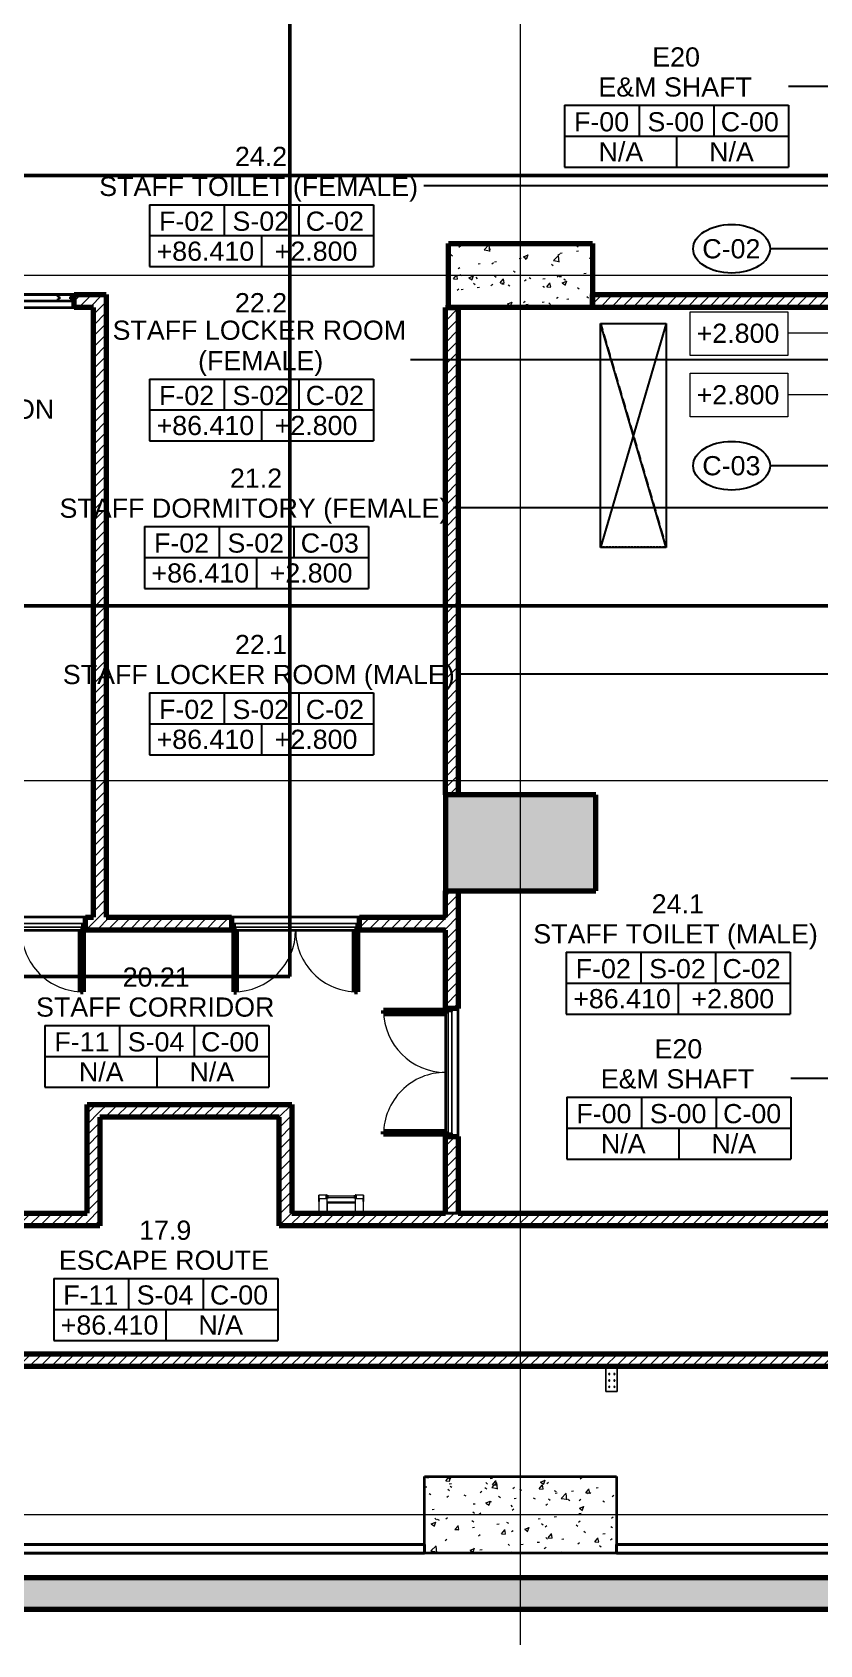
# Model space of a CAD drawing. Header units: millimetres. Extents: x -920222 to -841623, y -18676 to 21298.
# Drawn here: x -889113 to -876808, y -17825 to 7380 of the extents above; entities that cross this region are included whole.
import ezdxf

# ---------------------------------------------------------------- set-up
doc = ezdxf.new("R2010")
doc.units = ezdxf.units.MM
doc.linetypes.add('DPA_Grid _ Level 100', pattern=[10, 5.5, -1.6, 1.3, -1.6])
doc.linetypes.add('DPA_Overhead 100', pattern=[2.75, 1.75, -1])
for name, color, linetype, lineweight in [('_ _ A-DETL-OPENING', 1, 'Continuous', 25), ('A-COLS', 5, 'Continuous', 70), ('A-COLS-E', 1, 'Continuous', 35), ('A-DETL', 1, 'Continuous', 70), ('A-DETL-GENF', 2, 'Continuous', 35), ('A-DOOR', 3, 'Continuous', 70), ('A-DOOR-E', 2, 'Continuous', 25), ('A-DOOR-FRAM', 3, 'Continuous', 25), ('A-FLOR-E', 2, 'Continuous', 35), ('A-FLOR-OVHD', 2, 'DPA_Overhead 100', 25), ('A-GENM', 1, 'Continuous', 9), ('A-ROOM-IDEN', 3, 'Continuous', 25), ('A-ROOM-LINE', 3, 'Continuous', 25), ('A-WALL', 5, 'Continuous', 35), ('A-WALL-PATT', 1, 'Continuous', 35), ('G-ANNO-SECL', 3, 'Continuous', 9), ('G-ANNO-TEXT', 3, 'Continuous', 9), ('S-FNDN', 2, 'Continuous', 35), ('S-GRID', 251, 'Continuous', 9), ('WALL-E', 2, 'Continuous', 35)]:
    doc.layers.add(name, color=color, linetype=linetype, lineweight=lineweight)
doc.styles.add('Arial_2', font='arial.ttf', dxfattribs={"height": 300})
pattern_1 = [(50, (0, 0), (728.7365, -63.75582), [76.2, -838.2]), (355, (0, 0), (-140.9716, 764.2276), [60.96, -670.56]), (100.451, (60.7, -5.3), (587.77, 700.46675), [64.76, -712.36]), (46.184, (0, 203.2), (1084.3162, -168.171), [114.3, -1257.3]), (96.636, (90.4, 189.2), (949.6099, 989.7098), [97.14, -1068.54]), (351.184, (0, 203.2), (949.6206, 989.7012), [91.44, -1005.84]), (21, (101.6, 152.4), (606.45787, -409.06057), [76.2, -838.2]), (326, (101.6, 152.4), (247.20834, 736.7529), [60.96, -670.56]), (71.451, (152.14, 118.3), (853.66825, 327.68547), [64.76, -712.36]), (37.5, (0, 0), (12.35469, 338.22012), [33.528, -628.904, 33.528, -647.192, -673.1]), (37.5, (0, 0), (12.35469, 338.22012), [-1343.152, 33.528, -639.572]), (7.5, (0, 0), (267.27887, 400.72213), [33.528, -354.584, 33.528, -613.664, -256.54]), (7.5, (0, 0), (267.27887, 400.72213), [-1035.304, 33.528, -223.012]), (327.5, (-226.57, 0), (542.36333, -22.915345), [33.528, -220.472, 33.528, -758.952, -1051.56]), (327.5, (-226.57, 0), (542.36333, -22.915345), [-1046.48, 33.528, -1018.032]), (317.5, (-328.17, 0), (592.51696, 101.7071), [33.528, -296.672, 33.528, -492.76, -746.76]), (317.5, (-328.17, 0), (592.51696, 101.7071), [-856.488, 33.528, -713.232])]
pattern_2 = [(45, (0, 0), (-84.852814, 84.852814), [])]

# ---------------------------------------------------------------- blocks, each defined once
blk = doc.blocks.new('DPA_GM-Cat Ladder - H3000-14108678-4250-01 ENLARGED CONCOURSE LEVEL - REFLECTED CEILING PLAN - SHEET 1')
at = {"layer": 'A-GENM'}
for p, q in [((-225, 255), (-225, 355)), ((-225, 355), (-225, 305)), ((-100, 355), (-225, 355)), ((-225, 305), (-225, 255)), ((-225, 305), (-100, 305)), ((-225, 255), (-225, 75)), ((-220, 306), (-220, 255)), ((-220, 255), (-220, 305)), ((-220, 75), (-220, 255)), ((-100, 355), (-100, 305)), ((-100, 305), (-100, 355)), ((-95, 355), (-100, 355)), ((-100, 305), (-95, 305)), ((-95, 305), (-100, 305)), ((-100, 305), (-100, 80)), ((-95, 355), (-95, 305)), ((-95, 347), (345, 347)), ((-95, 313), (-95, 347)), ((-95, 347), (-95, 313)), ((-95, 347), (345, 347)), ((-95, 313), (-95, 347)), ((-95, 347), (-95, 313)), ((-95, 347), (345, 347)), ((-95, 313), (-95, 347)), ((-95, 347), (-95, 313)), ((345, 312), (-95, 312)), ((345, 312), (-95, 312)), ((345, 312), (-95, 312)), ((-95, 75), (-95, 305)), ((350, 355), (345, 355)), ((345, 305), (345, 355)), ((345, 313), (345, 347)), ((345, 347), (345, 313)), ((345, 313), (345, 347)), ((345, 347), (345, 313)), ((345, 313), (345, 347)), ((345, 347), (345, 313)), ((345, 305), (350, 305)), ((350, 305), (345, 305)), ((345, 305), (345, 75)), ((350, 305), (350, 355)), ((475, 355), (350, 355)), ((350, 355), (350, 305)), ((350, 305), (475, 305)), ((350, 80), (350, 305)), ((470, 255), (470, 306)), ((470, 305), (470, 255)), ((470, 255), (470, 75)), ((475, 305), (475, 355)), ((475, 355), (475, 255)), ((475, 255), (475, 305)), ((475, 75), (475, 255)), ((-198, 75), (-248, 75)), ((-148, 80), (-148, 75)), ((-100, 80), (-148, 80)), ((-95, 75), (-148, 75)), ((-95, 75), (-95, 250)), ((-95, 250), (345, 250)), ((-95, 230), (-95, 75)), ((345, 230), (-95, 230)), ((345, 75), (-95, 75)), ((345, 75), (-95, 75)), ((345, 250), (345, 75)), ((345, 230), (345, 75)), ((397, 75), (345, 75)), ((397, 80), (350, 80)), ((397, 75), (397, 80)), ((497, 75), (447, 75))]:
    blk.add_line(p, q, dxfattribs=at)
at = {"layer": 'A-GENM', "lineweight": 35}
for p, q in [((-100, 355), (-95, 355)), ((-100, 305), (-100, 355)), ((-95, 305), (-100, 305)), ((-95, 355), (-95, 305)), ((345, 355), (350, 355)), ((345, 305), (345, 355)), ((350, 305), (345, 305)), ((350, 355), (350, 305))]:
    blk.add_line(p, q, dxfattribs=at)
blk = doc.blocks.new('DPA_DR-DB-SW - D28_2000x2550 mm-12778001-4250-01 ENLARGED CONCOURSE LEVEL - REFLECTED CEILING PLAN - SHEET 1')
at = {"layer": 'A-DOOR'}
for p, q in [((-965, 1071.35), (-922, 1071.35)), ((-965, 106.35), (-965, 1071.35)), ((-922, 1071.35), (-922, 106.35)), ((922, 1071.35), (922, 106.35)), ((965, 1071.35), (922, 1071.35)), ((965, 106.35), (965, 1071.35)), ((-922, 106.35), (-965, 106.35)), ((922, 106.35), (965, 106.35))]:
    blk.add_line(p, q, dxfattribs=at)
at = {"layer": 'A-DOOR-E', "lineweight": 9}
for centre, start, end in [((-965, 106.35), 360, 90), ((965, 106.35), 90, 180)]:
    blk.add_arc(centre, 965, start, end, dxfattribs=at)
at = {"layer": 'A-DOOR-FRAM'}
for p, q in [((-1000, 106.35), (-965, 106.35)), ((-1000, 6.35), (-1000, 106.35)), ((-950, 6.35), (-1000, 6.35)), ((-965, 106.35), (-965, 63.35)), ((-965, 63.35), (-950, 63.35)), ((-950, 63.35), (-950, 6.35)), ((950, 6.35), (950, 63.35)), ((950, 63.35), (965, 63.35)), ((1000, 6.35), (950, 6.35)), ((965, 63.35), (965, 106.35)), ((965, 106.35), (1000, 106.35)), ((1000, 106.35), (1000, 6.35))]:
    blk.add_line(p, q, dxfattribs=at)
at = {"layer": 'A-DOOR-FRAM', "lineweight": 9}
for p, q in [((-1000, 106.35), (1000, 106.35)), ((-1000, 6.35), (-1000, 106.35)), ((1000, 6.35), (-1000, 6.35)), ((965, 106.35), (-965, 106.35)), ((-965, 106.35), (-965, 63.35)), ((-965, 63.35), (965, 63.35)), ((950, 63.35), (-950, 63.35)), ((-950, 63.35), (-950, 6.35)), ((-950, 6.35), (950, 6.35)), ((950, 6.35), (950, 63.35)), ((965, 63.35), (965, 106.35)), ((1000, 106.35), (1000, 6.35))]:
    blk.add_line(p, q, dxfattribs=at)
blk = doc.blocks.new('A33 - _Wall_ Access Panel 3000 x 3000-18927020-4250-01 ENLARGED CONCOURSE LEVEL - REFLECTED CEILING PLAN - SHEET 1')
at = {"layer": 'A-DOOR', "lineweight": 35}
for p, q in [((-572, 0), (-372, 0)), ((-572, -35), (-572, 0)), ((-372, 0), (-372, -35)), ((372, 0), (572, 0)), ((372, -35), (372, 0)), ((572, 0), (572, -35)), ((-1450, 0), (-1250, 0)), ((-1450, -35), (-1450, 0)), ((-1435, -35), (-1450, -35)), ((-1450, -100), (-1450, -65)), ((-1450, -65), (-1435, -65)), ((-1250, -100), (-1450, -100)), ((-1435, -65), (-1435, -35)), ((-1250, -35), (-1265, -35)), ((-1265, -35), (-1265, -65)), ((-1265, -35), (-1250, -35)), ((-1265, -65), (-1265, -35)), ((-1265, -65), (-1250, -65)), ((-1250, -65), (-1265, -65)), ((-1250, 0), (-1250, -35)), ((-1250, -35), (-1250, 0)), ((-1250, 0), (-572, 0)), ((-1250, -65), (-1250, -100)), ((-1250, -100), (-1250, -65)), ((-572, -100), (-1250, -100)), ((-572, 0), (-572, -35)), ((-557, -35), (-572, -35)), ((-572, -35), (-557, -35)), ((-572, -100), (-572, -65)), ((-572, -65), (-557, -65)), ((-557, -65), (-572, -65)), ((-572, -65), (-572, -100)), ((-372, -100), (-572, -100)), ((-557, -65), (-557, -35)), ((-557, -35), (-557, -65)), ((-372, -35), (-387, -35)), ((-387, -35), (-387, -65)), ((-387, -35), (-372, -35)), ((-387, -65), (-387, -35)), ((-387, -65), (-372, -65)), ((-372, -65), (-387, -65)), ((-372, -35), (-372, 0)), ((-372, 0), (372, 0)), ((-372, -65), (-372, -100)), ((-372, -100), (-372, -65)), ((372, -100), (-372, -100)), ((372, 0), (372, -35)), ((387, -35), (372, -35)), ((372, -35), (387, -35)), ((372, -100), (372, -65)), ((372, -65), (387, -65)), ((387, -65), (372, -65)), ((372, -65), (372, -100)), ((572, -100), (372, -100)), ((387, -65), (387, -35)), ((387, -35), (387, -65)), ((572, -35), (557, -35)), ((557, -35), (557, -65)), ((557, -35), (572, -35)), ((557, -65), (557, -35)), ((557, -65), (572, -65)), ((572, -65), (557, -65)), ((572, -35), (572, 0)), ((572, 0), (1250, 0)), ((572, -65), (572, -100)), ((572, -100), (572, -65)), ((1250, -100), (572, -100)), ((1250, 0), (1450, 0)), ((1250, -35), (1250, 0)), ((1250, 0), (1250, -35)), ((1265, -35), (1250, -35)), ((1250, -35), (1265, -35)), ((1250, -100), (1250, -65)), ((1250, -65), (1265, -65)), ((1265, -65), (1250, -65)), ((1250, -65), (1250, -100)), ((1450, -100), (1250, -100)), ((1265, -65), (1265, -35)), ((1265, -35), (1265, -65)), ((1450, -35), (1435, -35)), ((1435, -35), (1435, -65)), ((1435, -65), (1450, -65)), ((1450, 0), (1450, -35)), ((1450, -65), (1450, -100))]:
    blk.add_line(p, q, dxfattribs=at)
at = {"layer": 'A-DOOR-E'}
for p, q in [((-372, 0), (-572, 0)), ((-572, 0), (-572, -35)), ((-372, -35), (-372, 0)), ((372, 0), (372, -35)), ((572, 0), (372, 0)), ((572, -35), (572, 0)), ((-1250, 0), (-1450, 0)), ((-1450, 0), (-1450, -35)), ((-1450, -35), (-1435, -35)), ((-1435, -65), (-1450, -65)), ((-1450, -65), (-1450, -100)), ((-1450, -100), (-1250, -100)), ((-1435, -35), (-1435, -65)), ((-1265, -65), (-1265, -35)), ((-1265, -35), (-1250, -35)), ((-1250, -35), (-1265, -35)), ((-1265, -35), (-1265, -65)), ((-1265, -65), (-1265, -35)), ((-1265, -35), (-1250, -35)), ((-1250, -35), (-1265, -35)), ((-1265, -35), (-1265, -65)), ((-1265, -65), (-1265, -35)), ((-1265, -35), (-1250, -35)), ((-1265, -65), (-1265, -35)), ((-1265, -35), (-1250, -35)), ((-1265, -35), (-1250, -35)), ((-1265, -65), (-1265, -35)), ((-1250, -35), (-1265, -35)), ((-1265, -35), (-1265, -65)), ((-1250, -65), (-1265, -65)), ((-1265, -65), (-1250, -65)), ((-1250, -65), (-1265, -65)), ((-1265, -65), (-1250, -65)), ((-1250, -65), (-1265, -65)), ((-1250, -65), (-1265, -65)), ((-1250, -65), (-1265, -65)), ((-1265, -65), (-1250, -65)), ((-1250, -35), (-1250, 0)), ((-572, 0), (-1250, 0)), ((-1250, 0), (-1250, -35)), ((-1250, -35), (-1250, 0)), ((-1250, 0), (-572, 0)), ((-572, 0), (-1250, 0)), ((-1250, 0), (-1250, -35)), ((-1250, -35), (-1250, 0)), ((-1250, 0), (-572, 0)), ((-1250, -35), (-1250, 0)), ((-1250, 0), (-572, 0)), ((-1250, 0), (-572, 0)), ((-1250, -35), (-1250, 0)), ((-572, 0), (-1250, 0)), ((-1250, 0), (-1250, -35)), ((-1250, -100), (-1250, -65)), ((-1250, -65), (-1250, -100)), ((-1250, -100), (-1250, -65)), ((-1250, -65), (-1250, -100)), ((-1250, -100), (-1250, -65)), ((-1250, -100), (-1250, -65)), ((-1250, -100), (-1250, -65)), ((-1250, -65), (-1250, -100)), ((-1250, -100), (-572, -100)), ((-572, -100), (-1250, -100)), ((-1250, -100), (-572, -100)), ((-572, -100), (-1250, -100)), ((-572, -100), (-1250, -100)), ((-572, -100), (-1250, -100)), ((-1250, -100), (-572, -100)), ((-572, -35), (-572, 0)), ((-572, 0), (-572, -35)), ((-572, -35), (-572, 0)), ((-572, 0), (-572, -35)), ((-572, 0), (-572, -35)), ((-572, 0), (-572, -35)), ((-572, -35), (-572, 0)), ((-572, -35), (-557, -35)), ((-557, -35), (-572, -35)), ((-572, -35), (-557, -35)), ((-557, -35), (-572, -35)), ((-572, -35), (-557, -35)), ((-572, -35), (-557, -35)), ((-572, -35), (-557, -35)), ((-557, -35), (-572, -35)), ((-557, -65), (-572, -65)), ((-572, -65), (-572, -100)), ((-572, -100), (-572, -65)), ((-572, -65), (-557, -65)), ((-557, -65), (-572, -65)), ((-572, -65), (-572, -100)), ((-572, -100), (-572, -65)), ((-572, -65), (-557, -65)), ((-557, -65), (-572, -65)), ((-572, -65), (-572, -100)), ((-557, -65), (-572, -65)), ((-572, -65), (-572, -100)), ((-572, -65), (-572, -100)), ((-557, -65), (-572, -65)), ((-572, -100), (-572, -65)), ((-572, -65), (-557, -65)), ((-572, -100), (-372, -100)), ((-557, -35), (-557, -65)), ((-557, -65), (-557, -35)), ((-557, -35), (-557, -65)), ((-557, -65), (-557, -35)), ((-557, -35), (-557, -65)), ((-557, -35), (-557, -65)), ((-557, -35), (-557, -65)), ((-557, -65), (-557, -35)), ((-387, -65), (-387, -35)), ((-387, -35), (-372, -35)), ((-372, -35), (-387, -35)), ((-387, -35), (-387, -65)), ((-387, -65), (-387, -35)), ((-387, -35), (-372, -35)), ((-372, -35), (-387, -35)), ((-387, -35), (-387, -65)), ((-387, -65), (-387, -35)), ((-387, -35), (-372, -35)), ((-387, -65), (-387, -35)), ((-387, -35), (-372, -35)), ((-387, -35), (-372, -35)), ((-387, -65), (-387, -35)), ((-372, -35), (-387, -35)), ((-387, -35), (-387, -65)), ((-372, -65), (-387, -65)), ((-387, -65), (-372, -65)), ((-372, -65), (-387, -65)), ((-387, -65), (-372, -65)), ((-372, -65), (-387, -65)), ((-372, -65), (-387, -65)), ((-372, -65), (-387, -65)), ((-387, -65), (-372, -65)), ((372, 0), (-372, 0)), ((-372, 0), (-372, -35)), ((-372, -35), (-372, 0)), ((-372, 0), (372, 0)), ((372, 0), (-372, 0)), ((-372, 0), (-372, -35)), ((-372, -35), (-372, 0)), ((-372, 0), (372, 0)), ((-372, -35), (-372, 0)), ((-372, 0), (372, 0)), ((-372, 0), (372, 0)), ((-372, -35), (-372, 0)), ((372, 0), (-372, 0)), ((-372, 0), (-372, -35)), ((-372, -100), (-372, -65)), ((-372, -65), (-372, -100)), ((-372, -100), (-372, -65)), ((-372, -65), (-372, -100)), ((-372, -100), (-372, -65)), ((-372, -100), (-372, -65)), ((-372, -100), (-372, -65)), ((-372, -65), (-372, -100)), ((-372, -100), (372, -100)), ((372, -100), (-372, -100)), ((-372, -100), (372, -100)), ((372, -100), (-372, -100)), ((372, -100), (-372, -100)), ((372, -100), (-372, -100)), ((-372, -100), (372, -100)), ((372, -35), (372, 0)), ((372, 0), (372, -35)), ((372, -35), (372, 0)), ((372, 0), (372, -35)), ((372, 0), (372, -35)), ((372, 0), (372, -35)), ((372, -35), (372, 0)), ((372, -35), (387, -35)), ((387, -35), (372, -35)), ((372, -35), (387, -35)), ((387, -35), (372, -35)), ((372, -35), (387, -35)), ((372, -35), (387, -35)), ((372, -35), (387, -35)), ((387, -35), (372, -35)), ((387, -65), (372, -65)), ((372, -65), (372, -100)), ((372, -100), (372, -65)), ((372, -65), (387, -65)), ((387, -65), (372, -65)), ((372, -65), (372, -100)), ((372, -100), (372, -65)), ((372, -65), (387, -65)), ((387, -65), (372, -65)), ((372, -65), (372, -100)), ((387, -65), (372, -65)), ((372, -65), (372, -100)), ((372, -65), (372, -100)), ((387, -65), (372, -65)), ((372, -100), (372, -65)), ((372, -65), (387, -65)), ((372, -100), (572, -100)), ((387, -35), (387, -65)), ((387, -65), (387, -35)), ((387, -35), (387, -65)), ((387, -65), (387, -35)), ((387, -35), (387, -65)), ((387, -35), (387, -65)), ((387, -35), (387, -65)), ((387, -65), (387, -35)), ((557, -65), (557, -35)), ((557, -35), (572, -35)), ((572, -35), (557, -35)), ((557, -35), (557, -65)), ((557, -65), (557, -35)), ((557, -35), (572, -35)), ((572, -35), (557, -35)), ((557, -35), (557, -65)), ((557, -65), (557, -35)), ((557, -35), (572, -35)), ((557, -65), (557, -35)), ((557, -35), (572, -35)), ((557, -35), (572, -35)), ((557, -65), (557, -35)), ((572, -35), (557, -35)), ((557, -35), (557, -65)), ((572, -65), (557, -65)), ((557, -65), (572, -65)), ((572, -65), (557, -65)), ((557, -65), (572, -65)), ((572, -65), (557, -65)), ((572, -65), (557, -65)), ((572, -65), (557, -65)), ((557, -65), (572, -65)), ((1250, 0), (572, 0)), ((572, 0), (572, -35)), ((572, -35), (572, 0)), ((572, 0), (1250, 0)), ((1250, 0), (572, 0)), ((572, 0), (572, -35)), ((572, -35), (572, 0)), ((572, 0), (1250, 0)), ((572, -35), (572, 0)), ((572, 0), (1250, 0)), ((572, 0), (1250, 0)), ((572, -35), (572, 0)), ((1250, 0), (572, 0)), ((572, 0), (572, -35)), ((572, -100), (572, -65)), ((572, -65), (572, -100)), ((572, -100), (572, -65)), ((572, -65), (572, -100)), ((572, -100), (572, -65)), ((572, -100), (572, -65)), ((572, -100), (572, -65)), ((572, -65), (572, -100)), ((572, -100), (1250, -100)), ((1250, -100), (572, -100)), ((572, -100), (1250, -100)), ((1250, -100), (572, -100)), ((1250, -100), (572, -100)), ((1250, -100), (572, -100)), ((572, -100), (1250, -100)), ((1450, 0), (1250, 0)), ((1250, 0), (1250, -35)), ((1250, -35), (1250, 0)), ((1250, 0), (1250, -35)), ((1250, -35), (1250, 0)), ((1250, 0), (1250, -35)), ((1250, 0), (1250, -35)), ((1250, 0), (1250, -35)), ((1250, -35), (1250, 0)), ((1250, -35), (1265, -35)), ((1265, -35), (1250, -35)), ((1250, -35), (1265, -35)), ((1265, -35), (1250, -35)), ((1250, -35), (1265, -35)), ((1250, -35), (1265, -35)), ((1250, -35), (1265, -35)), ((1265, -35), (1250, -35)), ((1265, -65), (1250, -65)), ((1250, -65), (1250, -100)), ((1250, -100), (1250, -65)), ((1250, -65), (1265, -65)), ((1265, -65), (1250, -65)), ((1250, -65), (1250, -100)), ((1250, -100), (1250, -65)), ((1250, -65), (1265, -65)), ((1265, -65), (1250, -65)), ((1250, -65), (1250, -100)), ((1265, -65), (1250, -65)), ((1250, -65), (1250, -100)), ((1250, -65), (1250, -100)), ((1265, -65), (1250, -65)), ((1250, -100), (1250, -65)), ((1250, -65), (1265, -65)), ((1250, -100), (1450, -100)), ((1265, -35), (1265, -65)), ((1265, -65), (1265, -35)), ((1265, -35), (1265, -65)), ((1265, -65), (1265, -35)), ((1265, -35), (1265, -65)), ((1265, -35), (1265, -65)), ((1265, -35), (1265, -65)), ((1265, -65), (1265, -35)), ((1435, -65), (1435, -35)), ((1435, -35), (1450, -35)), ((1450, -65), (1435, -65)), ((1450, -35), (1450, 0)), ((1450, -100), (1450, -65))]:
    blk.add_line(p, q, dxfattribs=at)
at = {"layer": 'A-DOOR-FRAM'}
for p, q in [((-1500, 0), (-1500, -100)), ((-1450, 0), (-1500, 0)), ((-1500, -100), (-1450, -100)), ((-1450, -35), (-1450, 0)), ((-1435, -35), (-1450, -35)), ((-1450, -65), (-1435, -65)), ((-1450, -100), (-1450, -65)), ((-1435, -65), (-1435, -35)), ((1435, -65), (1435, -35)), ((1435, -35), (1450, -35)), ((1450, -65), (1435, -65)), ((1450, 0), (1500, 0)), ((1450, -35), (1450, 0)), ((1450, -100), (1450, -65)), ((1500, -100), (1450, -100)), ((1500, 0), (1500, -100))]:
    blk.add_line(p, q, dxfattribs=at)
blk = doc.blocks.new('DRAINAGE CHANNELS_175 - 3p-17842079-4250-01 ENLARGED CONCOURSE LEVEL - REFLECTED CEILING PLAN - SHEET 1')
at = {"layer": 'A-GENM'}
for p, q in [((0, 0), (0, 175)), ((0, 175), (387, 175)), ((387, 175), (0, 175)), ((0, 175), (0, 0)), ((387, 0), (0, 0)), ((0, 0), (387, 0))]:
    blk.add_line(p, q, dxfattribs=at)
for centre, start, end in [((72, 124), 0, 180), ((72, 124), 0, 180), ((72, 124), 180, 360), ((72, 124), 180, 360), ((72, 44), 0, 180), ((72, 44), 0, 180), ((72, 44), 180, 360), ((72, 44), 180, 360), ((172, 124), 0, 180), ((172, 124), 60, 180), ((172, 124), 180, 360), ((172, 124), 180, 300), ((172, 44), 0, 180), ((172, 44), 60, 180), ((172, 44), 180, 360), ((172, 44), 180, 300), ((172, 124), 0, 53.9184), ((172, 124), 306.0816, 360), ((172, 44), 0, 53.9184), ((172, 44), 306.0816, 360), ((272, 124), 0, 180), ((272, 124), 0, 180), ((272, 124), 180, 360), ((272, 124), 180, 360), ((272, 44), 0, 180), ((272, 44), 0, 180), ((272, 44), 180, 360), ((272, 44), 180, 360), ((372, 124), 0, 180), ((372, 124), 0, 180), ((372, 124), 180, 360), ((372, 124), 180, 360), ((372, 44), 0, 180), ((372, 44), 0, 180), ((372, 44), 180, 360), ((372, 44), 180, 360)]:
    blk.add_arc(centre, 10, start, end, dxfattribs=at)
blk = doc.blocks.new('DPA_Room Tag Box _Longer_ - Standard-4486008-4250-01 ENLARGED CONCOURSE LEVEL - REFLECTED CEILING PLAN - SHEET 1')
at = {"layer": 'A-ROOM-LINE'}
for p, q in [((-17.5, -2.98), (-17.5, -12.65)), ((-17.5, -2.98), (17.5, -2.98)), ((-5.83, -2.98), (-5.83, -7.81)), ((5.83, -2.98), (5.83, -7.81)), ((17.5, -2.98), (17.5, -12.65)), ((-17.5, -7.81), (17.5, -7.81)), ((0, -7.81), (0, -12.65)), ((-17.5, -12.65), (17.5, -12.65))]:
    blk.add_line(p, q, dxfattribs=at)
blk = doc.blocks.new('DPA_Room Tag Box - Standard-4486259-4250-01 ENLARGED CONCOURSE LEVEL - REFLECTED CEILING PLAN - SHEET 1')
at = {"layer": 'A-ROOM-LINE'}
for p, q in [((-17.5, -2.94), (-17.5, -12.6)), ((-17.5, -2.94), (17.5, -2.94)), ((-5.83, -2.94), (-5.83, -7.77)), ((5.83, -2.94), (5.83, -7.77)), ((17.5, -2.94), (17.5, -12.6)), ((-17.5, -7.77), (17.5, -7.77)), ((0, -7.77), (0, -12.6)), ((-17.5, -12.6), (17.5, -12.6))]:
    blk.add_line(p, q, dxfattribs=at)
blk = doc.blocks.new('DPA_TAG Room-Ceiling - STANDARD-8527542-4250-01 ENLARGED CONCOURSE LEVEL - REFLECTED CEILING PLAN - SHEET 1')
at = {"layer": 'A-ROOM-IDEN'}
blk.add_ellipse((0, 0), major_axis=(-6, 0), ratio=0.633333, dxfattribs=at)
blk = doc.blocks.new('*U290')
at = {"layer": '_ _ A-DETL-OPENING'}
for p, q in [((24050, -4252), (24050, -752)), ((24050, -752), (25075, -752)), ((25075, -752), (24050, -4252)), ((25075, -4252), (24050, -752)), ((25075, -752), (25075, -4252)), ((25075, -4252), (24050, -4252))]:
    blk.add_line(p, q, dxfattribs=at)
at = {"layer": 'A-DETL'}
for p, q in [((23974.6, -8120), (21624.6, -8120)), ((21624.6, -8120), (21624.6, -9620)), ((23974.6, -9620), (23974.6, -8120)), ((21624.6, -9620), (23974.6, -9620))]:
    blk.add_line(p, q, dxfattribs=at)
at = {"layer": 'S-GRID', "linetype": 'DPA_Grid _ Level 100'}
for p, q in [((22800, -21404), (22800, 16818.7)), ((58127.3, 0), (-14589.5, 0)), ((58127.3, -7900), (-14589.5, -7900)), ((58127.3, -19375), (-14589.5, -19375))]:
    blk.add_line(p, q, dxfattribs=at)

msp = doc.modelspace()

# ---------------------------------------------------------------- hatches: boundary and pattern name
at = {"layer": 'A-COLS-E', "lineweight": 9}
h = msp.add_hatch(dxfattribs=at)
h.set_pattern_fill('FP_1', color=256, style=0, pattern_type=2)
h.set_pattern_definition(pattern_1)
h.paths.add_polyline_path([(-880357, 3079), (-880357, 4079), (-882607, 4079), (-882607, 3079), (-881249, 3079)])
at = {"layer": 'A-DETL-GENF', "lineweight": 9}
h = msp.add_hatch(dxfattribs=at)
h.set_pattern_fill('FP_1', color=10, style=0, pattern_type=2)
h.set_pattern_definition(pattern_1)
h.paths.add_polyline_path([(-903107, -7401), (-903107, -5901), (-907537, -5901), (-907537, -7401), (-903204, -7401)])
h.paths.add_polyline_path([(-894057, -7216), (-891708, -6968), (-891708, -5460), (-894057, -5708), (-894057, -6878)])
h.paths.add_polyline_path([(-880308, -6041), (-880308, -4541), (-882658, -4541), (-882658, -6041), (-881249, -6041)])
at = {"layer": 'A-WALL-PATT', "lineweight": 9}
h = msp.add_hatch(dxfattribs=at)
h.set_pattern_fill('FP_2', color=256, style=0, pattern_type=2)
h.set_pattern_definition(pattern_2)
h.paths.add_polyline_path([(-887957, 3079), (-887957, 3279), (-888457, 3279), (-888457, 3079), (-888157, 3079)])
h.paths.add_polyline_path([(-891457, 3079), (-891457, 3279), (-891757, 3279), (-891757, 3079)])
h = msp.add_hatch(dxfattribs=at)
h.set_pattern_fill('FP_2', color=256, style=0, pattern_type=2)
h.set_pattern_definition(pattern_2)
h.paths.add_polyline_path([(-876582, 3079), (-876582, 3279), (-880357, 3279), (-880357, 3079), (-876858, 3079)])
h = msp.add_hatch(dxfattribs=at)
h.set_pattern_fill('FP_2', color=256, style=0, pattern_type=2)
h.set_pattern_definition(pattern_2)
h.paths.add_polyline_path([(-887957, -6454), (-887957, 3079), (-888157, 3079), (-888157, -6454)])
h = msp.add_hatch(dxfattribs=at)
h.set_pattern_fill('FP_2', color=256, style=0, pattern_type=2)
h.set_pattern_definition(pattern_2)
h.paths.add_polyline_path([(-882458, -4541), (-882458, 3079), (-882658, 3079), (-882658, -4541)])
h = msp.add_hatch(dxfattribs=at)
h.set_pattern_fill('FP_2', color=256, style=0, pattern_type=2)
h.set_pattern_definition(pattern_2)
h.paths.add_polyline_path([(-882558, -11078), (-882458, -11078), (-882458, -9878), (-882658, -9878), (-882658, -11078), (-882615, -11078)])
h.paths.add_polyline_path([(-882615, -7878), (-882458, -7878), (-882458, -6041), (-882658, -6041), (-882658, -7878)])
h = msp.add_hatch(dxfattribs=at)
h.set_pattern_fill('FP_2', color=256, style=0, pattern_type=2)
h.set_pattern_definition(pattern_2)
h.paths.add_polyline_path([(-882658, -6654), (-882658, -6454), (-883998, -6454), (-883998, -6654)])
h.paths.add_polyline_path([(-885998, -6654), (-885998, -6454), (-888282, -6454), (-888282, -6654)])
h.paths.add_polyline_path([(-890282, -6654), (-890282, -6454), (-891708, -6454), (-891708, -6654), (-890407, -6654)])
h = msp.add_hatch(dxfattribs=at)
h.set_pattern_fill('FP_2', color=256, style=0, pattern_type=2)
h.set_pattern_definition(pattern_2)
h.paths.add_polyline_path([(-888257, -11278), (-888057, -11278), (-888057, -9378), (-888257, -9378), (-888257, -11078)])
h = msp.add_hatch(dxfattribs=at)
h.set_pattern_fill('FP_2', color=256, style=0, pattern_type=2)
h.set_pattern_definition(pattern_2)
h.paths.add_polyline_path([(-885057, -9578), (-885057, -9378), (-888057, -9378), (-888057, -9578), (-885257, -9578)])
h = msp.add_hatch(dxfattribs=at)
h.set_pattern_fill('FP_2', color=256, style=0, pattern_type=2)
h.set_pattern_definition(pattern_2)
h.paths.add_polyline_path([(-885057, -11078), (-885057, -9578), (-885257, -9578), (-885257, -11078)])
h = msp.add_hatch(dxfattribs=at)
h.set_pattern_fill('FP_2', color=256, style=0, pattern_type=2)
h.set_pattern_definition(pattern_2)
h.paths.add_polyline_path([(-888257, -11278), (-888257, -11078), (-894257, -11078), (-894257, -11278), (-890031, -11278)])
h = msp.add_hatch(dxfattribs=at)
h.set_pattern_fill('FP_2', color=256, style=0, pattern_type=2)
h.set_pattern_definition(pattern_2)
h.paths.add_polyline_path([(-872467, -11278), (-871701, -11278), (-871701, -11078), (-885257, -11078), (-885257, -11278), (-881249, -11278)])
h = msp.add_hatch(dxfattribs=at)
h.set_pattern_fill('FP_2', color=256, style=0, pattern_type=2)
h.set_pattern_definition(pattern_2)
h.paths.add_polyline_path([(-869301, -13478), (-869301, -13278), (-897937, -13278), (-897937, -13478), (-872467, -13478)])
h = msp.add_hatch(dxfattribs=at)
h.set_pattern_fill('FP_1', color=256, style=0, pattern_type=2)
h.set_pattern_definition(pattern_1)
h.paths.add_polyline_path([(-868781, -17276), (-868781, -16776), (-914637, -16776), (-914637, -17276), (-872467, -17276)])
at = {"layer": 'S-FNDN', "lineweight": 9}
h = msp.add_hatch(dxfattribs=at)
h.set_pattern_fill('FP_1', color=256, style=0, pattern_type=2)
h.set_pattern_definition(pattern_1)
h.paths.add_polyline_path([(-882982, -16396), (-879982, -16396), (-879982, -15196), (-882982, -15196)])
h = msp.add_hatch(dxfattribs=at)
h.set_pattern_fill('FP_1', color=256, style=0, pattern_type=2)
h.set_pattern_definition(pattern_1)
h.paths.add_polyline_path([(-882982, -16396), (-879982, -16396), (-879982, -15196), (-882982, -15196)])

# ---------------------------------------------------------------- linework, layer by layer
at = {"layer": 'A-COLS'}
for p, q in [((-882607, 3079), (-882607, 4079)), ((-882607, 4079), (-880357, 4079)), ((-880357, 4079), (-880357, 3079)), ((-880357, 3079), (-882607, 3079))]:
    msp.add_line(p, q, dxfattribs=at)
at = {"layer": 'A-FLOR-E'}
for p, q in [((-888257, -11078), (-888257, -9378)), ((-888257, -9378), (-885057, -9378)), ((-885057, -9378), (-888257, -9378)), ((-888257, -9378), (-888257, -11078)), ((-885057, -9378), (-885057, -11078)), ((-885057, -11078), (-885057, -9378)), ((-894057, -11078), (-888257, -11078)), ((-888257, -11078), (-894057, -11078)), ((-885057, -11078), (-871701, -11078)), ((-871701, -11078), (-885057, -11078)), ((-868781, -13278), (-897937, -13278)), ((-897937, -13278), (-868781, -13278))]:
    msp.add_line(p, q, dxfattribs=at)
at = {"layer": 'A-FLOR-OVHD', "color": 8}
for p, q in [((-879207, 2829), (-880232, -671)), ((-880232, 2829), (-879207, -671)), ((-880232, 2829), (-879207, 2829)), ((-880232, -671), (-880232, 2829)), ((-879207, 2829), (-879207, -671)), ((-879207, -671), (-880232, -671))]:
    msp.add_line(p, q, dxfattribs=at)
at = {"layer": 'A-ROOM-IDEN'}
for p, q in [((-875171, 6532), (-877295, 6532)), ((-875494, 4978), (-882993, 4978)), ((-874175, 3996), (-877585, 3996)), ((-871327, 2258), (-883201, 2258)), ((-874232, 605), (-877585, 605)), ((-871168, -53), (-882529, -53)), ((-868602, -2653), (-882424, -2653)), ((-865557, -8973), (-877259, -8973))]:
    msp.add_line(p, q, dxfattribs=at)
at = {"layer": 'A-WALL', "color": 7, "lineweight": 70}
for p, q in [((-888457, 3179), (-888457, 3279)), ((-888457, 3279), (-887957, 3279)), ((-887957, 3279), (-887957, 3179)), ((-880357, 3079), (-880357, 3279)), ((-880357, 3279), (-876582, 3279)), ((-888457, 3079), (-888457, 3179)), ((-888157, 3079), (-888457, 3079)), ((-888157, -6454), (-888157, 3079)), ((-887957, 3179), (-887957, 3079)), ((-887957, 3079), (-887957, -6454)), ((-882658, -4541), (-882658, 3079)), ((-882658, 3079), (-882458, 3079)), ((-882458, 3079), (-882458, -4541)), ((-876582, 3079), (-880357, 3079)), ((-882458, -4541), (-882658, -4541)), ((-882658, -6454), (-882658, -6041)), ((-882658, -6041), (-882558, -6041)), ((-882558, -6041), (-882458, -6041)), ((-882458, -6041), (-882458, -7878)), ((-888282, -6454), (-888157, -6454)), ((-888282, -6554), (-888282, -6454)), ((-887957, -6454), (-885998, -6454)), ((-885998, -6454), (-885998, -6554)), ((-883998, -6454), (-882658, -6454)), ((-883998, -6554), (-883998, -6454)), ((-888282, -6654), (-888282, -6554)), ((-885998, -6654), (-888282, -6654)), ((-885998, -6554), (-885998, -6654)), ((-883998, -6654), (-883998, -6554)), ((-882658, -6654), (-883998, -6654)), ((-882658, -7878), (-882658, -6654)), ((-882558, -7878), (-882658, -7878)), ((-882458, -7878), (-882558, -7878)), ((-888257, -11078), (-888257, -9378)), ((-888257, -9378), (-888057, -9378)), ((-888057, -9378), (-885057, -9378)), ((-885057, -9378), (-885057, -9578)), ((-888057, -9578), (-888057, -11278)), ((-885257, -9578), (-888057, -9578)), ((-885257, -11078), (-885257, -9578)), ((-885057, -9578), (-885057, -11078)), ((-882658, -11078), (-882658, -9878)), ((-882658, -9878), (-882558, -9878)), ((-882558, -9878), (-882458, -9878)), ((-882458, -9878), (-882458, -11078)), ((-890407, -11078), (-888257, -11078)), ((-885257, -11278), (-885257, -11078)), ((-885057, -11078), (-882658, -11078)), ((-882458, -11078), (-871701, -11078)), ((-888257, -11278), (-894257, -11278)), ((-888057, -11278), (-888257, -11278)), ((-871701, -11278), (-885257, -11278)), ((-897937, -13278), (-869501, -13278)), ((-869301, -13478), (-897937, -13478)), ((-914637, -16776), (-868781, -16776)), ((-868781, -17276), (-914637, -17276))]:
    msp.add_line(p, q, dxfattribs=at)
at = {"layer": 'G-ANNO-SECL', "linetype": 'DPA_Grid _ Level 100', "lineweight": 50}
for p, q in [((-885090, 17976), (-885090, -7381)), ((-918398, 5140), (-844557, 5140)), ((-918412, -1588), (-844557, -1588)), ((-885090, -7381), (-893368, -7381))]:
    msp.add_line(p, q, dxfattribs=at)
at = {"layer": 'G-ANNO-TEXT', "color": 10}
for p, q in [((-874184, 2675), (-877306, 2675)), ((-874184, 1714), (-877306, 1714))]:
    msp.add_line(p, q, dxfattribs=at)
at = {"layer": 'G-ANNO-TEXT', "color": 10, "flags": 128}
for points in [[(-878835, 3012), (-877306, 3012), (-877306, 2330), (-878835, 2330)], [(-878835, 2051), (-877306, 2051), (-877306, 1368), (-878835, 1368)]]:
    msp.add_lwpolyline(points, close=True, dxfattribs=at)
at = {"layer": 'S-FNDN'}
for p, q in [((-882982, -16396), (-882982, -15196)), ((-882982, -15196), (-879982, -15196)), ((-879982, -15196), (-879982, -16396)), ((-879982, -16396), (-882982, -16396))]:
    msp.add_line(p, q, dxfattribs=at)
at = {"layer": 'WALL-E'}
for p, q in [((-888457, 3279), (-891457, 3279)), ((-888457, 3279), (-888457, 3079)), ((-891457, 3079), (-888457, 3079)), ((-888282, -6454), (-890282, -6454)), ((-888282, -6454), (-888282, -6654)), ((-883998, -6454), (-885998, -6454)), ((-885998, -6454), (-885998, -6654)), ((-883998, -6454), (-883998, -6654)), ((-890282, -6654), (-888282, -6654)), ((-885998, -6654), (-883998, -6654)), ((-882658, -7878), (-882658, -9878)), ((-882458, -7878), (-882658, -7878)), ((-882458, -9878), (-882458, -7878)), ((-882458, -9878), (-882658, -9878)), ((-882658, -11078), (-882458, -11078)), ((-882458, -11078), (-871701, -11078)), ((-871701, -11078), (-882458, -11078)), ((-891382, -16256), (-882982, -16256)), ((-882982, -16256), (-891382, -16256)), ((-882982, -16256), (-882982, -16396)), ((-882982, -16256), (-882982, -16396)), ((-879982, -16256), (-869442, -16256)), ((-869442, -16256), (-879982, -16256)), ((-879982, -16396), (-879982, -16256)), ((-879982, -16256), (-879982, -16396)), ((-891382, -16396), (-882982, -16396)), ((-882982, -16396), (-891382, -16396)), ((-879982, -16396), (-869442, -16396)), ((-869442, -16396), (-879982, -16396))]:
    msp.add_line(p, q, dxfattribs=at)

# ---------------------------------------------------------------- block references
msp.add_blockref('*U290', (-904282, 3579))
at = {"layer": 'A-DOOR-E'}
for name, p, rotation in [('A33 - _Wall_ Access Panel 3000 x 3000-18927020-4250-01 ENLARGED CONCOURSE LEVEL - REFLECTED CEILING PLAN - SHEET 1', (-889957, 3179), 180), ('DPA_DR-DB-SW - D28_2000x2550 mm-12778001-4250-01 ENLARGED CONCOURSE LEVEL - REFLECTED CEILING PLAN - SHEET 1', (-889282, -6547), 180), ('DPA_DR-DB-SW - D28_2000x2550 mm-12778001-4250-01 ENLARGED CONCOURSE LEVEL - REFLECTED CEILING PLAN - SHEET 1', (-884998, -6547), 180), ('DPA_DR-DB-SW - D28_2000x2550 mm-12778001-4250-01 ENLARGED CONCOURSE LEVEL - REFLECTED CEILING PLAN - SHEET 1', (-882551, -8878), 90)]:
    msp.add_blockref(name, p, dxfattribs=dict(at, rotation=rotation))
at = {"layer": 'A-GENM'}
msp.add_blockref('DPA_GM-Cat Ladder - H3000-14108678-4250-01 ENLARGED CONCOURSE LEVEL - REFLECTED CEILING PLAN - SHEET 1', (-884410, -11153), dxfattribs=at)
at = {"layer": 'A-GENM', "rotation": 89.99999999999997}
msp.add_blockref('DRAINAGE CHANNELS_175 - 3p-17842079-4250-01 ENLARGED CONCOURSE LEVEL - REFLECTED CEILING PLAN - SHEET 1', (-879973, -13866), dxfattribs=at)
at = {"layer": 'A-ROOM-IDEN', "xscale": 99.99999999999993, "yscale": 99.99999999999993, "zscale": 99.99999999999993}
for name, p in [('DPA_Room Tag Box - Standard-4486259-4250-01 ENLARGED CONCOURSE LEVEL - REFLECTED CEILING PLAN - SHEET 1', (-879045, 6532)), ('DPA_Room Tag Box - Standard-4486259-4250-01 ENLARGED CONCOURSE LEVEL - REFLECTED CEILING PLAN - SHEET 1', (-885530, 4978)), ('DPA_TAG Room-Ceiling - STANDARD-8527542-4250-01 ENLARGED CONCOURSE LEVEL - REFLECTED CEILING PLAN - SHEET 1', (-878185, 3996)), ('DPA_Room Tag Box _Longer_ - Standard-4486008-4250-01 ENLARGED CONCOURSE LEVEL - REFLECTED CEILING PLAN - SHEET 1', (-885530, 2258)), ('DPA_TAG Room-Ceiling - STANDARD-8527542-4250-01 ENLARGED CONCOURSE LEVEL - REFLECTED CEILING PLAN - SHEET 1', (-878185, 605)), ('DPA_Room Tag Box - Standard-4486259-4250-01 ENLARGED CONCOURSE LEVEL - REFLECTED CEILING PLAN - SHEET 1', (-885608, -53)), ('DPA_Room Tag Box - Standard-4486259-4250-01 ENLARGED CONCOURSE LEVEL - REFLECTED CEILING PLAN - SHEET 1', (-885530, -2653)), ('DPA_Room Tag Box - Standard-4486259-4250-01 ENLARGED CONCOURSE LEVEL - REFLECTED CEILING PLAN - SHEET 1', (-879018, -6707)), ('DPA_Room Tag Box - Standard-4486259-4250-01 ENLARGED CONCOURSE LEVEL - REFLECTED CEILING PLAN - SHEET 1', (-887165, -7851)), ('DPA_Room Tag Box - Standard-4486259-4250-01 ENLARGED CONCOURSE LEVEL - REFLECTED CEILING PLAN - SHEET 1', (-879009, -8973)), ('DPA_Room Tag Box - Standard-4486259-4250-01 ENLARGED CONCOURSE LEVEL - REFLECTED CEILING PLAN - SHEET 1', (-887027, -11808))]:
    msp.add_blockref(name, p, dxfattribs=at)

# ---------------------------------------------------------------- texts
at = {"layer": 'A-ROOM-IDEN', "lineweight": 9, "char_height": 300, "attachment_point": 1, "style": 'Arial_2'}
for s, insert, width in [('E20', (-879425, 7144), 921.94), ('E&M SHAFT', (-880266, 6675), 2950.21), ('F-00', (-880648, 6131), 1058.23), ('S-00', (-879500, 6131), 1090.29), ('C-00', (-878355, 6131), 1114.35), ('24.2', (-885946, 5590), 1010.13), ('N/A', (-880264, 5662), 857.81), ('N/A', (-878536, 5662), 857.81), ('STAFF TOILET (FEMALE)', (-888067, 5121), 6140.93), ('F-02', (-887132, 4577), 1058.23), ('S-02', (-885984, 4577), 1090.29), ('C-02', (-884839, 4577), 1114.35), ('+86.410', (-887171, 4108), 1883.97), ('+2.800', (-885325, 4108), 1595.36), ('C-02', (-878643, 4146), 1114.35), ('22.2', (-885946, 3303), 1010.13), ('STAFF LOCKER ROOM', (-887858, 2873), 5635.86), ('(FEMALE)', (-886522, 2397), 2397.05), ('F-02', (-887132, 1853), 1058.23), ('S-02', (-885984, 1853), 1090.29), ('C-02', (-884839, 1853), 1114.35), ('SERVICE SUBSTATION', (-893403, 1638), 5708.01), ('+86.410', (-887171, 1384), 1883.97), ('+2.800', (-885325, 1384), 1595.36), ('C-03', (-878643, 755), 1114.35), ('21.2', (-886024, 560), 1010.13), ('STAFF DORMITORY (FEMALE)', (-888687, 91), 7455.69), ('F-02', (-887211, -454), 1058.23), ('S-02', (-886063, -454), 1090.29), ('C-03', (-884918, -454), 1114.35), ('+86.410', (-887250, -922), 1883.97), ('+2.800', (-885403, -922), 1595.36), ('22.1', (-885946, -2040), 1010.13), ('STAFF LOCKER ROOM (MALE)', (-888635, -2509), 7519.83), ('F-02', (-887132, -3054), 1058.23), ('S-02', (-885984, -3054), 1090.29), ('C-02', (-884839, -3054), 1114.35), ('+86.410', (-887171, -3522), 1883.97), ('+2.800', (-885325, -3522), 1595.36), ('24.1', (-879434, -6094), 1010.13), ('STAFF TOILET (MALE)', (-881284, -6563), 5483.54), ('20.21', (-887700, -7238), 1298.73), ('F-02', (-880621, -7107), 1058.23), ('S-02', (-879473, -7107), 1090.29), ('C-02', (-878328, -7107), 1114.35), ('STAFF CORRIDOR', (-889054, -7707), 4569.62), ('+86.410', (-880660, -7576), 1883.97), ('+2.800', (-878813, -7576), 1595.36), ('F-11', (-888768, -8251), 1058.23), ('S-04', (-887620, -8251), 1090.29), ('C-00', (-886475, -8251), 1114.35), ('E20', (-879389, -8360), 921.94), ('N/A', (-888384, -8720), 857.81), ('N/A', (-886656, -8720), 857.81), ('E&M SHAFT', (-880229, -8829), 2950.21), ('F-00', (-880611, -9373), 1058.23), ('S-00', (-879463, -9373), 1090.29), ('C-00', (-878318, -9373), 1114.35), ('N/A', (-880227, -9842), 857.81), ('N/A', (-878500, -9842), 857.81), ('17.9', (-887443, -11195), 1010.13), ('ESCAPE ROUTE', (-888697, -11664), 4040.5), ('F-11', (-888629, -12208), 1058.23), ('S-04', (-887481, -12208), 1090.29), ('C-00', (-886336, -12208), 1114.35), ('+86.410', (-888669, -12677), 1883.97), ('N/A', (-886518, -12677), 857.81)]:
    msp.add_mtext(s, dxfattribs=dict(at, insert=insert, width=width))
at = {"layer": 'G-ANNO-TEXT', "color": 7, "char_height": 300, "width": 1595.36, "attachment_point": 1, "style": 'Arial_2'}
for insert in [(-878732, 2825), (-878732, 1864)]:
    msp.add_mtext('+2.800', dxfattribs=dict(at, insert=insert))

doc.saveas('drawing.dxf')
